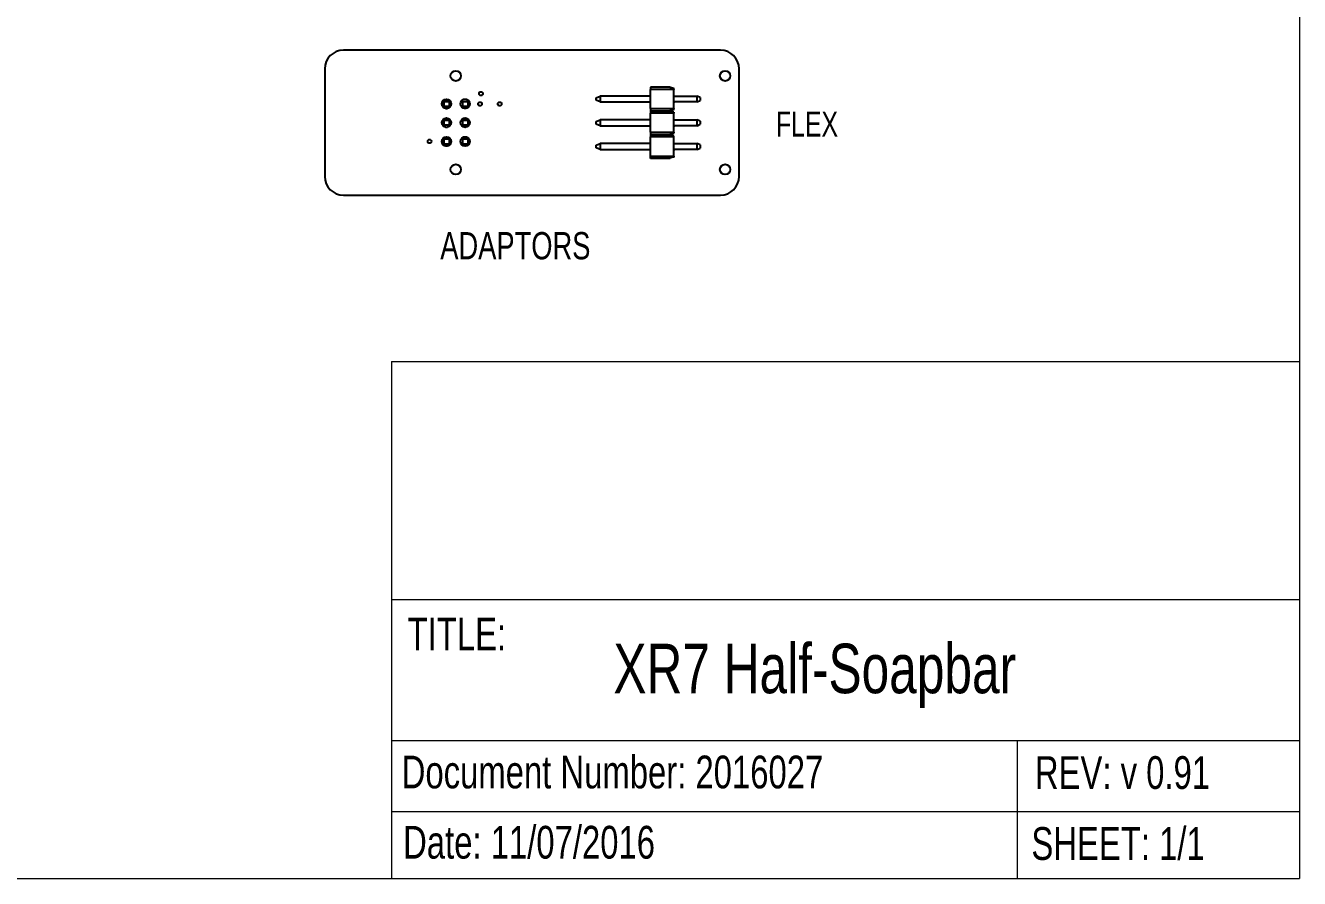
# Model space of a CAD drawing. Header units: millimetres. Extents: x 5 to 292, y 4 to 204.
# Drawn here: x 155.7 to 291.9, y 4.5 to 95.6 of the extents above; entities that cross this region are included whole.
import ezdxf

# ---------------------------------------------------------------- set-up
doc = ezdxf.new("R2010")
doc.units = ezdxf.units.MM
doc.layers.add('LAYER_1', color=179, linetype='Continuous')
doc.styles.add('SLDTEXTSTYLE0', font='TXT', dxfattribs={"width": 0.75})

msp = doc.modelspace()

# ---------------------------------------------------------------- linework, layer by layer
at = {"color": 7, "linetype": 'Continuous', "lineweight": 18}
for p, q in [((291.92, 204.48), (291.92, 4.48)), ((194.842, 59.73), (291.92, 59.73)), ((194.842, 59.73), (194.842, 4.48)), ((291.92, 34.257), (194.842, 34.257)), ((194.842, 19.24), (291.92, 19.24)), ((261.764, 11.63), (261.764, 19.24)), ((194.842, 11.63), (291.92, 11.63)), ((261.764, 4.48), (261.764, 11.63)), ((4.92, 4.48), (291.92, 4.48))]:
    msp.add_line(p, q, dxfattribs=at)
at = {"color": 7, "linetype": 'Continuous', "lineweight": 25}
for p, q in [((229.998, 92.998), (189.698, 92.998)), ((187.698, 90.998), (187.698, 79.498)), ((231.998, 79.498), (231.998, 90.998)), ((224.625, 89.047), (222.525, 89.047)), ((222.525, 89.047), (222.525, 88.797)), ((225.025, 88.797), (222.525, 88.797)), ((222.525, 86.757), (222.525, 88.797)), ((224.625, 89.047), (224.625, 88.993)), ((225.025, 88.904), (224.625, 88.993)), ((225.025, 88.904), (225.025, 88.797)), ((225.025, 86.757), (225.025, 88.797)), ((200.252, 87.475), (200.252, 87.02)), ((200.352, 87.609), (200.457, 87.505)), ((200.457, 87.505), (200.997, 87.505)), ((200.457, 86.965), (200.457, 87.505)), ((200.507, 87.71), (200.888, 87.71)), ((200.997, 87.505), (201.072, 87.579)), ((200.997, 87.505), (200.997, 86.965)), ((202.352, 87.609), (202.457, 87.505)), ((202.457, 86.965), (202.457, 87.505)), ((202.457, 87.505), (202.997, 87.505)), ((202.888, 87.71), (202.507, 87.71)), ((203.072, 87.579), (202.997, 87.505)), ((202.997, 87.505), (202.997, 86.965)), ((216.725, 87.912), (217.125, 88.092)), ((216.725, 87.642), (216.725, 87.912)), ((217.125, 87.462), (216.725, 87.642)), ((217.125, 88.092), (217.125, 87.462)), ((222.525, 88.092), (217.125, 88.092)), ((217.125, 87.462), (222.525, 87.462)), ((225.025, 88.092), (225.124, 88.092)), ((225.025, 87.462), (225.124, 87.462)), ((225.124, 88.092), (225.765, 88.092)), ((225.765, 87.462), (225.124, 87.462)), ((225.765, 88.092), (226.075, 88.092)), ((226.075, 87.462), (225.765, 87.462)), ((226.075, 88.092), (226.475, 88.092)), ((226.475, 87.462), (226.075, 87.462)), ((226.475, 88.092), (227.525, 88.092)), ((227.525, 87.462), (226.475, 87.462)), ((227.525, 87.462), (227.525, 88.092)), ((227.825, 87.942), (227.525, 88.092)), ((227.525, 87.462), (227.825, 87.612)), ((227.825, 87.942), (227.825, 87.612)), ((200.366, 86.873), (200.457, 86.965)), ((200.997, 86.965), (200.457, 86.965)), ((200.588, 86.76), (200.807, 86.76)), ((201.059, 86.902), (200.997, 86.965)), ((202.366, 86.873), (202.457, 86.965)), ((202.997, 86.965), (202.457, 86.965)), ((202.807, 86.76), (202.588, 86.76)), ((202.997, 86.965), (203.059, 86.902)), ((222.525, 86.757), (225.025, 86.757)), ((222.525, 86.757), (222.525, 86.507)), ((222.525, 86.507), (224.625, 86.507)), ((222.525, 86.507), (222.525, 86.257)), ((225.025, 86.257), (222.525, 86.257)), ((222.525, 84.217), (222.525, 86.257)), ((224.625, 86.561), (225.025, 86.65)), ((224.625, 86.561), (224.625, 86.507)), ((224.625, 86.507), (224.625, 86.453)), ((225.025, 86.364), (224.625, 86.453)), ((225.025, 86.757), (225.025, 86.65)), ((225.025, 86.364), (225.025, 86.257)), ((225.025, 84.217), (225.025, 86.257)), ((200.252, 85.475), (200.252, 85.02)), ((200.352, 85.609), (200.457, 85.505)), ((200.366, 84.873), (200.457, 84.965)), ((200.457, 85.505), (200.997, 85.505)), ((200.457, 84.965), (200.457, 85.505)), ((200.997, 84.965), (200.457, 84.965)), ((200.507, 85.71), (200.888, 85.71)), ((200.588, 84.76), (200.807, 84.76)), ((200.997, 85.505), (201.072, 85.579)), ((200.997, 85.505), (200.997, 84.965)), ((201.059, 84.902), (200.997, 84.965)), ((202.352, 85.609), (202.457, 85.505)), ((202.366, 84.873), (202.457, 84.965)), ((202.457, 84.965), (202.457, 85.505)), ((202.457, 85.505), (202.997, 85.505)), ((202.997, 84.965), (202.457, 84.965)), ((202.888, 85.71), (202.507, 85.71)), ((202.807, 84.76), (202.588, 84.76)), ((203.072, 85.579), (202.997, 85.505)), ((202.997, 85.505), (202.997, 84.965)), ((202.997, 84.965), (203.059, 84.902)), ((216.725, 85.372), (217.125, 85.552)), ((216.725, 85.102), (216.725, 85.372)), ((217.125, 84.922), (216.725, 85.102)), ((217.125, 85.552), (217.125, 84.922)), ((222.525, 85.552), (217.125, 85.552)), ((217.125, 84.922), (222.525, 84.922)), ((225.025, 85.552), (225.124, 85.552)), ((225.025, 84.922), (225.124, 84.922)), ((225.124, 85.552), (225.765, 85.552)), ((225.765, 84.922), (225.124, 84.922)), ((225.765, 85.552), (226.075, 85.552)), ((226.075, 84.922), (225.765, 84.922)), ((226.075, 85.552), (226.475, 85.552)), ((226.475, 84.922), (226.075, 84.922)), ((226.475, 85.552), (227.525, 85.552)), ((227.525, 84.922), (226.475, 84.922)), ((227.525, 84.922), (227.525, 85.552)), ((227.825, 85.402), (227.525, 85.552)), ((227.525, 84.922), (227.825, 85.072)), ((227.825, 85.402), (227.825, 85.072)), ((200.252, 83.475), (200.252, 83.02)), ((200.352, 83.609), (200.457, 83.505)), ((200.457, 83.505), (200.997, 83.505)), ((200.457, 82.965), (200.457, 83.505)), ((200.507, 83.71), (200.888, 83.71)), ((200.997, 83.505), (201.072, 83.579)), ((200.997, 83.505), (200.997, 82.965)), ((202.352, 83.609), (202.457, 83.505)), ((202.457, 82.965), (202.457, 83.505)), ((202.457, 83.505), (202.997, 83.505)), ((202.888, 83.71), (202.507, 83.71)), ((203.072, 83.579), (202.997, 83.505)), ((202.997, 83.505), (202.997, 82.965)), ((222.525, 84.217), (225.025, 84.217)), ((222.525, 84.217), (222.525, 83.967)), ((222.525, 83.967), (224.625, 83.967)), ((222.525, 83.967), (222.525, 83.717)), ((225.025, 83.717), (222.525, 83.717)), ((222.525, 81.677), (222.525, 83.717)), ((224.625, 84.021), (225.025, 84.11)), ((224.625, 84.021), (224.625, 83.967)), ((224.625, 83.967), (224.625, 83.913)), ((225.025, 83.824), (224.625, 83.913)), ((225.025, 84.217), (225.025, 84.11)), ((225.025, 83.717), (225.025, 83.824)), ((225.025, 81.677), (225.025, 83.717)), ((200.366, 82.873), (200.457, 82.965)), ((200.997, 82.965), (200.457, 82.965)), ((200.588, 82.76), (200.807, 82.76)), ((201.059, 82.902), (200.997, 82.965)), ((202.366, 82.873), (202.457, 82.965)), ((202.997, 82.965), (202.457, 82.965)), ((202.807, 82.76), (202.588, 82.76)), ((202.997, 82.965), (203.059, 82.902)), ((216.725, 82.832), (217.125, 83.012)), ((216.725, 82.562), (216.725, 82.832)), ((217.125, 82.382), (216.725, 82.562)), ((217.125, 83.012), (217.125, 82.382)), ((222.525, 83.012), (217.125, 83.012)), ((217.125, 82.382), (222.525, 82.382)), ((225.025, 83.012), (225.124, 83.012)), ((225.025, 82.382), (225.124, 82.382)), ((225.124, 83.012), (225.765, 83.012)), ((225.765, 82.382), (225.124, 82.382)), ((225.765, 83.012), (226.075, 83.012)), ((226.075, 82.382), (225.765, 82.382)), ((226.075, 83.012), (226.475, 83.012)), ((226.475, 82.382), (226.075, 82.382)), ((226.475, 83.012), (227.525, 83.012)), ((227.525, 82.382), (226.475, 82.382)), ((227.525, 82.382), (227.525, 83.012)), ((227.825, 82.862), (227.525, 83.012)), ((227.525, 82.382), (227.825, 82.532)), ((227.825, 82.862), (227.825, 82.532)), ((222.525, 81.677), (225.025, 81.677)), ((222.525, 81.427), (222.525, 81.677)), ((224.625, 81.427), (222.525, 81.427)), ((225.025, 81.57), (224.625, 81.481)), ((224.625, 81.481), (224.625, 81.427)), ((225.025, 81.677), (225.025, 81.57)), ((189.698, 77.498), (229.998, 77.498))]:
    msp.add_line(p, q, dxfattribs=at)
for centre, radius in [((201.698, 90.248), 0.55), ((230.498, 90.248), 0.55), ((200.698, 87.248), 0.5), ((202.698, 87.248), 0.5), ((204.298, 87.248), 0.2), ((204.398, 88.348), 0.2), ((206.398, 87.248), 0.2), ((200.698, 85.248), 0.5), ((202.698, 85.248), 0.5), ((198.898, 83.248), 0.2), ((200.698, 83.248), 0.5), ((202.698, 83.248), 0.5), ((201.698, 80.248), 0.55), ((230.498, 80.248), 0.55)]:
    msp.add_circle(centre, radius, dxfattribs=at)
for centre, start, end in [((189.698, 90.998), 90, 180), ((229.998, 90.998), 0, 90), ((189.698, 79.498), 180, 270), ((229.998, 79.498), 270, 0)]:
    msp.add_arc(centre, 2, start, end, dxfattribs=at)

# ---------------------------------------------------------------- texts
at = {"layer": 'LAYER_1', "attachment_point": 1, "style": 'SLDTEXTSTYLE0'}
for s, insert, char_height in [('FLEX', (235.939, 86.414), 2.6458), ('ADAPTORS', (200.045, 73.557), 2.9104), ('TITLE:', (196.554, 32.358), 3.5), ('XR7 Half-Soapbar', (218.553, 29.571), 5.29167), ('Document Number: 2016027', (195.922, 17.612), 3.5), ('REV: v 0.91', (263.626, 17.552), 3.5), ('Date: 11/07/2016', (196.07, 10.106), 3.5), ('SHEET: 1/1', (263.251, 9.971), 3.5)]:
    msp.add_mtext(s, dxfattribs=dict(at, insert=insert, char_height=char_height))

doc.saveas('drawing.dxf')
